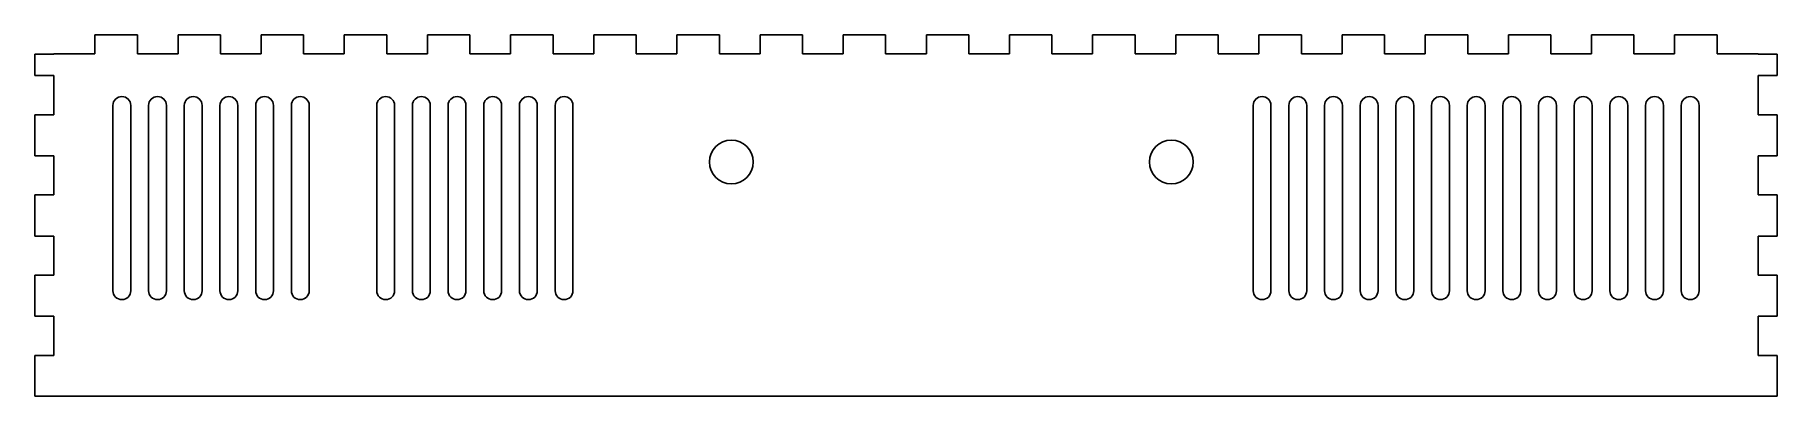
# Model space of a CAD drawing. Extents: x 0 to 293, y 0 to 61.
import ezdxf

# ---------------------------------------------------------------- set-up
doc = ezdxf.new("R2010")
doc.units = 0
doc.layers.add('CUT', color=1, linetype='CONTINUOUS')

msp = doc.modelspace()

# ---------------------------------------------------------------- linework, layer by layer
at = {"layer": 'CUT'}
for p, q in [((10.0962, 60.72), (10.0962, 57.54)), ((10.0962, 60.72), (17.2374, 60.72)), ((17.2374, 60.72), (17.2374, 57.54)), ((24.0787, 60.72), (24.0787, 57.54)), ((24.0787, 60.72), (31.2199, 60.72)), ((31.2199, 60.72), (31.2199, 57.54)), ((38.0611, 60.72), (38.0611, 57.54)), ((38.0611, 60.72), (45.2023, 60.72)), ((45.2023, 60.72), (45.2023, 57.54)), ((52.0435, 60.72), (52.0435, 57.54)), ((52.0435, 60.72), (59.1848, 60.72)), ((59.1848, 60.72), (59.1848, 57.54)), ((66.026, 60.72), (66.026, 57.54)), ((66.026, 60.72), (73.1672, 60.72)), ((73.1672, 60.72), (73.1672, 57.54)), ((80.0084, 60.72), (80.0084, 57.54)), ((80.0084, 60.72), (87.1496, 60.72)), ((87.1496, 60.72), (87.1496, 57.54)), ((93.9909, 60.72), (93.9909, 57.54)), ((93.9909, 60.72), (101.1321, 60.72)), ((101.1321, 60.72), (101.1321, 57.54)), ((107.9733, 60.72), (107.9733, 57.54)), ((107.9733, 60.72), (115.1145, 60.72)), ((115.1145, 60.72), (115.1145, 57.54)), ((121.9557, 60.72), (121.9557, 57.54)), ((121.9557, 60.72), (129.097, 60.72)), ((129.097, 60.72), (129.097, 57.54)), ((135.9382, 60.72), (135.9382, 57.54)), ((135.9382, 60.72), (143.0794, 60.72)), ((143.0794, 60.72), (143.0794, 57.54)), ((149.9206, 60.72), (149.9206, 57.54)), ((149.9206, 60.72), (157.0618, 60.72)), ((157.0618, 60.72), (157.0618, 57.54)), ((163.903, 60.72), (163.903, 57.54)), ((163.903, 60.72), (171.0443, 60.72)), ((171.0443, 60.72), (171.0443, 57.54)), ((177.8855, 60.72), (177.8855, 57.54)), ((177.8855, 60.72), (185.0267, 60.72)), ((185.0267, 60.72), (185.0267, 57.54)), ((191.8679, 60.72), (191.8679, 57.54)), ((191.8679, 60.72), (199.0091, 60.72)), ((199.0091, 60.72), (199.0091, 57.54)), ((205.8504, 60.72), (205.8504, 57.54)), ((205.8504, 60.72), (212.9916, 60.72)), ((212.9916, 60.72), (212.9916, 57.54)), ((219.8328, 60.72), (219.8328, 57.54)), ((219.8328, 60.72), (226.974, 60.72)), ((226.974, 60.72), (226.974, 57.54)), ((233.8152, 60.72), (233.8152, 57.54)), ((233.8152, 60.72), (240.9565, 60.72)), ((240.9565, 60.72), (240.9565, 57.54)), ((247.7977, 60.72), (247.7977, 57.54)), ((247.7977, 60.72), (254.9389, 60.72)), ((254.9389, 60.72), (254.9389, 57.54)), ((261.7801, 60.72), (261.7801, 57.54)), ((261.7801, 60.72), (268.9213, 60.72)), ((268.9213, 60.72), (268.9213, 57.54)), ((275.7626, 60.72), (275.7626, 57.54)), ((275.7626, 60.72), (282.9038, 60.72)), ((282.9038, 60.72), (282.9038, 57.54)), ((0, 57.465), (3.18, 57.465)), ((0, 57.465), (0, 53.8983)), ((3.18, 57.54), (10.0962, 57.54)), ((3.18, 57.54), (3.18, 57.465)), ((17.2374, 57.54), (24.0787, 57.54)), ((31.2199, 57.54), (38.0611, 57.54)), ((45.2023, 57.54), (52.0435, 57.54)), ((59.1848, 57.54), (66.026, 57.54)), ((73.1672, 57.54), (80.0084, 57.54)), ((87.1496, 57.54), (93.9909, 57.54)), ((101.1321, 57.54), (107.9733, 57.54)), ((115.1145, 57.54), (121.9557, 57.54)), ((129.097, 57.54), (135.9382, 57.54)), ((143.0794, 57.54), (149.9206, 57.54)), ((157.0618, 57.54), (163.903, 57.54)), ((171.0443, 57.54), (177.8855, 57.54)), ((185.0267, 57.54), (191.8679, 57.54)), ((199.0091, 57.54), (205.8504, 57.54)), ((212.9916, 57.54), (219.8328, 57.54)), ((226.974, 57.54), (233.8152, 57.54)), ((240.9565, 57.54), (247.7977, 57.54)), ((254.9389, 57.54), (261.7801, 57.54)), ((268.9213, 57.54), (275.7626, 57.54)), ((282.9038, 57.54), (289.82, 57.54)), ((289.82, 57.54), (289.82, 57.465)), ((289.82, 57.465), (293, 57.465)), ((293, 57.465), (293, 53.8983)), ((0, 53.8983), (3.18, 53.8983)), ((3.18, 53.8983), (3.18, 47.3017)), ((289.82, 53.8983), (289.82, 47.3017)), ((289.82, 53.8983), (293, 53.8983)), ((0, 47.3017), (3.18, 47.3017)), ((0, 47.3017), (0, 40.405)), ((13.135, 17.72), (13.135, 48.86)), ((16.135, 17.72), (16.135, 48.86)), ((19.135, 17.72), (19.135, 48.86)), ((22.135, 17.72), (22.135, 48.86)), ((25.135, 17.72), (25.135, 48.86)), ((28.135, 17.72), (28.135, 48.86)), ((31.135, 17.72), (31.135, 48.86)), ((34.135, 17.72), (34.135, 48.86)), ((37.135, 17.72), (37.135, 48.86)), ((40.135, 17.72), (40.135, 48.86)), ((43.135, 17.72), (43.135, 48.86)), ((46.135, 17.72), (46.135, 48.86)), ((57.5, 17.72), (57.5, 48.86)), ((60.5, 17.72), (60.5, 48.86)), ((63.5, 17.72), (63.5, 48.86)), ((66.5, 17.72), (66.5, 48.86)), ((69.5, 17.72), (69.5, 48.86)), ((72.5, 17.72), (72.5, 48.86)), ((75.5, 17.72), (75.5, 48.86)), ((78.5, 17.72), (78.5, 48.86)), ((81.5, 17.72), (81.5, 48.86)), ((84.5, 17.72), (84.5, 48.86)), ((87.5, 17.72), (87.5, 48.86)), ((90.5, 17.72), (90.5, 48.86)), ((204.88, 17.72), (204.88, 48.86)), ((207.88, 17.72), (207.88, 48.86)), ((210.88, 17.72), (210.88, 48.86)), ((213.88, 17.72), (213.88, 48.86)), ((216.88, 17.72), (216.88, 48.86)), ((219.88, 17.72), (219.88, 48.86)), ((222.88, 17.72), (222.88, 48.86)), ((225.88, 17.72), (225.88, 48.86)), ((228.88, 17.72), (228.88, 48.86)), ((231.88, 17.72), (231.88, 48.86)), ((234.88, 17.72), (234.88, 48.86)), ((237.88, 17.72), (237.88, 48.86)), ((240.88, 17.72), (240.88, 48.86)), ((243.88, 17.72), (243.88, 48.86)), ((246.88, 17.72), (246.88, 48.86)), ((249.88, 17.72), (249.88, 48.86)), ((252.88, 17.72), (252.88, 48.86)), ((255.88, 17.72), (255.88, 48.86)), ((258.88, 17.72), (258.88, 48.86)), ((261.88, 17.72), (261.88, 48.86)), ((264.88, 17.72), (264.88, 48.86)), ((267.88, 17.72), (267.88, 48.86)), ((270.88, 17.72), (270.88, 48.86)), ((273.88, 17.72), (273.88, 48.86)), ((276.88, 17.72), (276.88, 48.86)), ((279.88, 17.72), (279.88, 48.86)), ((289.82, 47.3017), (293, 47.3017)), ((293, 47.3017), (293, 40.405)), ((0, 40.405), (3.18, 40.405)), ((3.18, 40.405), (3.18, 33.8083)), ((289.82, 40.405), (289.82, 33.8083)), ((289.82, 40.405), (293, 40.405)), ((0, 33.8083), (3.18, 33.8083)), ((0, 33.8083), (0, 26.9117)), ((289.82, 33.8083), (293, 33.8083)), ((293, 33.8083), (293, 26.9117)), ((0, 26.9117), (3.18, 26.9117)), ((3.18, 26.9117), (3.18, 20.315)), ((289.82, 26.9117), (289.82, 20.315)), ((289.82, 26.9117), (293, 26.9117)), ((0, 20.315), (3.18, 20.315)), ((0, 20.315), (0, 13.4183)), ((289.82, 20.315), (293, 20.315)), ((293, 20.315), (293, 13.4183)), ((0, 13.4183), (3.18, 13.4183)), ((3.18, 13.4183), (3.18, 6.8217)), ((289.82, 13.4183), (289.82, 6.8217)), ((289.82, 13.4183), (293, 13.4183)), ((0, 6.8217), (3.18, 6.8217)), ((0, 6.8217), (0, 0)), ((289.82, 6.8217), (293, 6.8217)), ((293, 6.8217), (293, 0)), ((0, 0), (293, 0))]:
    msp.add_line(p, q, dxfattribs=at)
for centre in [(117.12, 39.36), (191.12, 39.36)]:
    msp.add_circle(centre, 3.675, dxfattribs=at)
for centre, start, end in [((14.635, 48.86), 360, 180), ((20.635, 48.86), 360, 180), ((26.635, 48.86), 360, 180), ((32.635, 48.86), 360, 180), ((38.635, 48.86), 360, 180), ((44.635, 48.86), 360, 180), ((59, 48.86), 360, 180), ((65, 48.86), 360, 180), ((71, 48.86), 360, 180), ((77, 48.86), 360, 180), ((83, 48.86), 360, 180), ((89, 48.86), 360, 180), ((206.38, 48.86), 360, 180), ((212.38, 48.86), 360, 180), ((218.38, 48.86), 360, 180), ((224.38, 48.86), 360, 180), ((230.38, 48.86), 360, 180), ((236.38, 48.86), 360, 180), ((242.38, 48.86), 360, 180), ((248.38, 48.86), 360, 180), ((254.38, 48.86), 360, 180), ((260.38, 48.86), 360, 180), ((266.38, 48.86), 360, 180), ((272.38, 48.86), 360, 180), ((278.38, 48.86), 360, 180), ((14.635, 17.72), 180, 0), ((20.635, 17.72), 180, 0), ((26.635, 17.72), 180, 0), ((32.635, 17.72), 180, 0), ((38.635, 17.72), 180, 0), ((44.635, 17.72), 180, 0), ((59, 17.72), 180, 0), ((65, 17.72), 180, 0), ((71, 17.72), 180, 0), ((77, 17.72), 180, 0), ((83, 17.72), 180, 0), ((89, 17.72), 180, 0), ((206.38, 17.72), 180, 0), ((212.38, 17.72), 180, 0), ((218.38, 17.72), 180, 0), ((224.38, 17.72), 180, 0), ((230.38, 17.72), 180, 0), ((236.38, 17.72), 180, 0), ((242.38, 17.72), 180, 0), ((248.38, 17.72), 180, 0), ((254.38, 17.72), 180, 0), ((260.38, 17.72), 180, 0), ((266.38, 17.72), 180, 0), ((272.38, 17.72), 180, 0), ((278.38, 17.72), 180, 0)]:
    msp.add_arc(centre, 1.5, start, end, dxfattribs=at)

doc.saveas('drawing.dxf')
